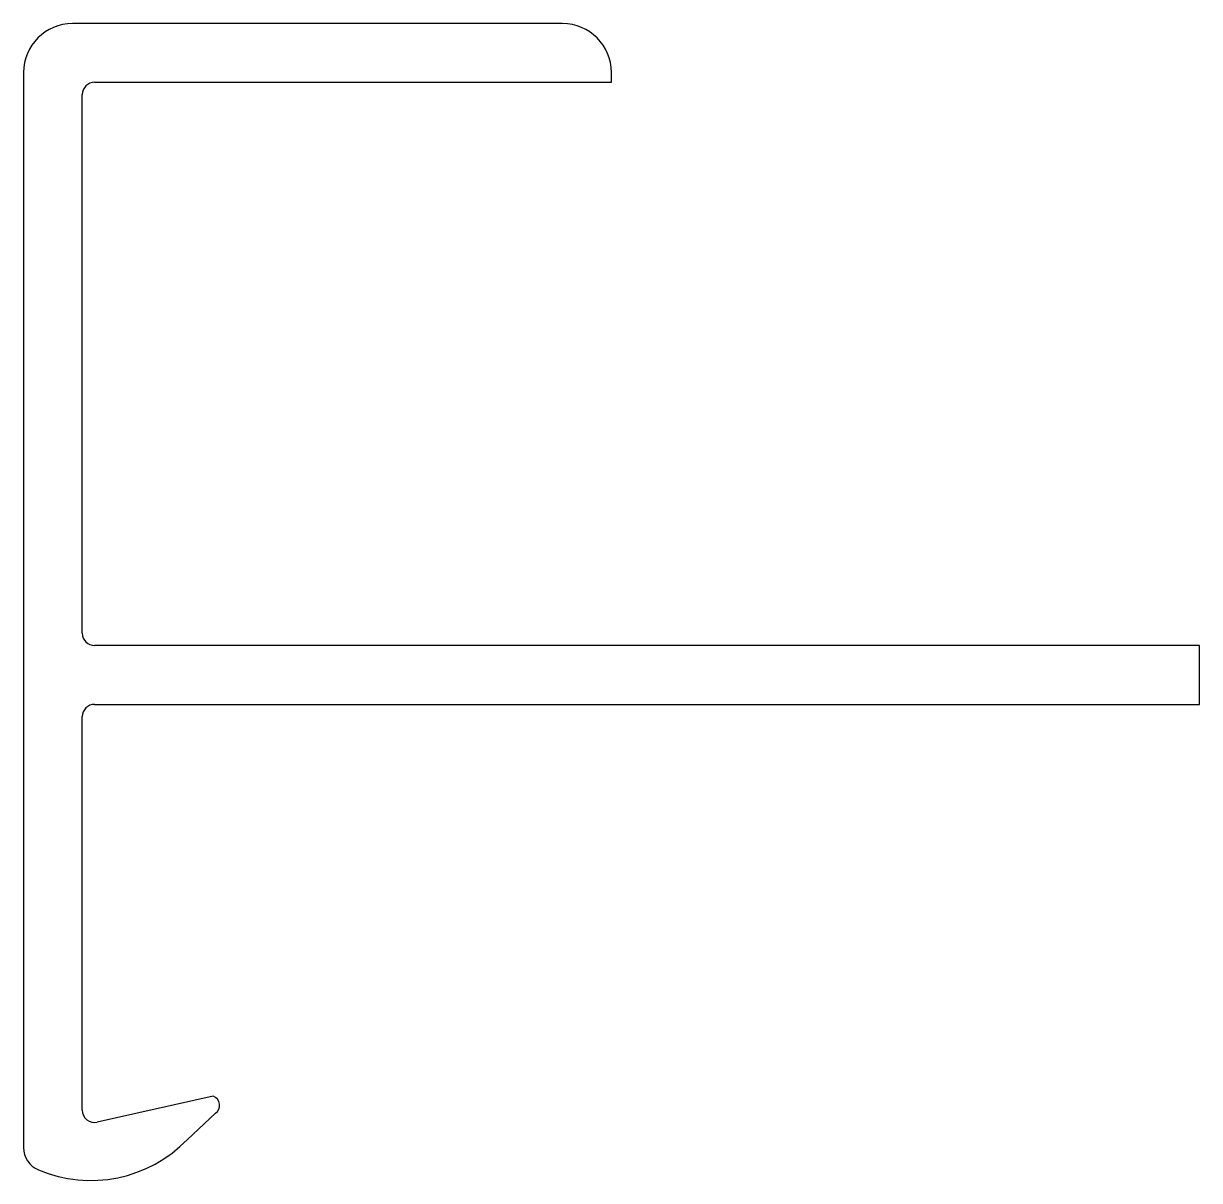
# Model space of a CAD drawing. Extents: x 413.2 to 437.2, y 362.7 to 386.4.
import ezdxf

# ---------------------------------------------------------------- set-up
doc = ezdxf.new("R2010")
doc.units = 0
doc.header["$LTSCALE"] = 0.5
doc.layers.get('0').update_dxf_attribs({"linetype": 'CONTINUOUS'})

msp = doc.modelspace()

# ---------------------------------------------------------------- linework, layer by layer
for p, q in [((424.239, 386.361), (414.239, 386.361)), ((413.239, 385.361), (413.239, 363.416)), ((425.239, 385.161), (425.239, 385.361)), ((414.689, 385.161), (425.239, 385.161)), ((414.439, 373.911), (414.439, 384.911)), ((437.239, 373.661), (414.689, 373.661)), ((437.239, 372.461), (437.239, 373.661)), ((414.689, 372.461), (437.239, 372.461)), ((414.439, 364.174), (414.439, 372.211)), ((417.109, 364.461), (414.744, 363.93)), ((416.585, 363.578), (417.157, 364.112))]:
    msp.add_line(p, q)
for centre, radius, start, end in [((414.239, 385.361), 1, 90, 180), ((424.239, 385.361), 1, 0, 90), ((414.689, 384.911), 0.25, 90, 180), ((414.689, 373.911), 0.25, 180, 270), ((414.689, 372.211), 0.25, 90, 180), ((417.039, 364.274), 0.2, 306.0448, 69.5377), ((414.689, 364.174), 0.25, 180, 282.659), ((413.739, 363.416), 0.5, 180, 247.1854), ((414.61, 365.486), 2.746, 247.1854, 315.9806)]:
    msp.add_arc(centre, radius, start, end)

doc.saveas('drawing.dxf')
